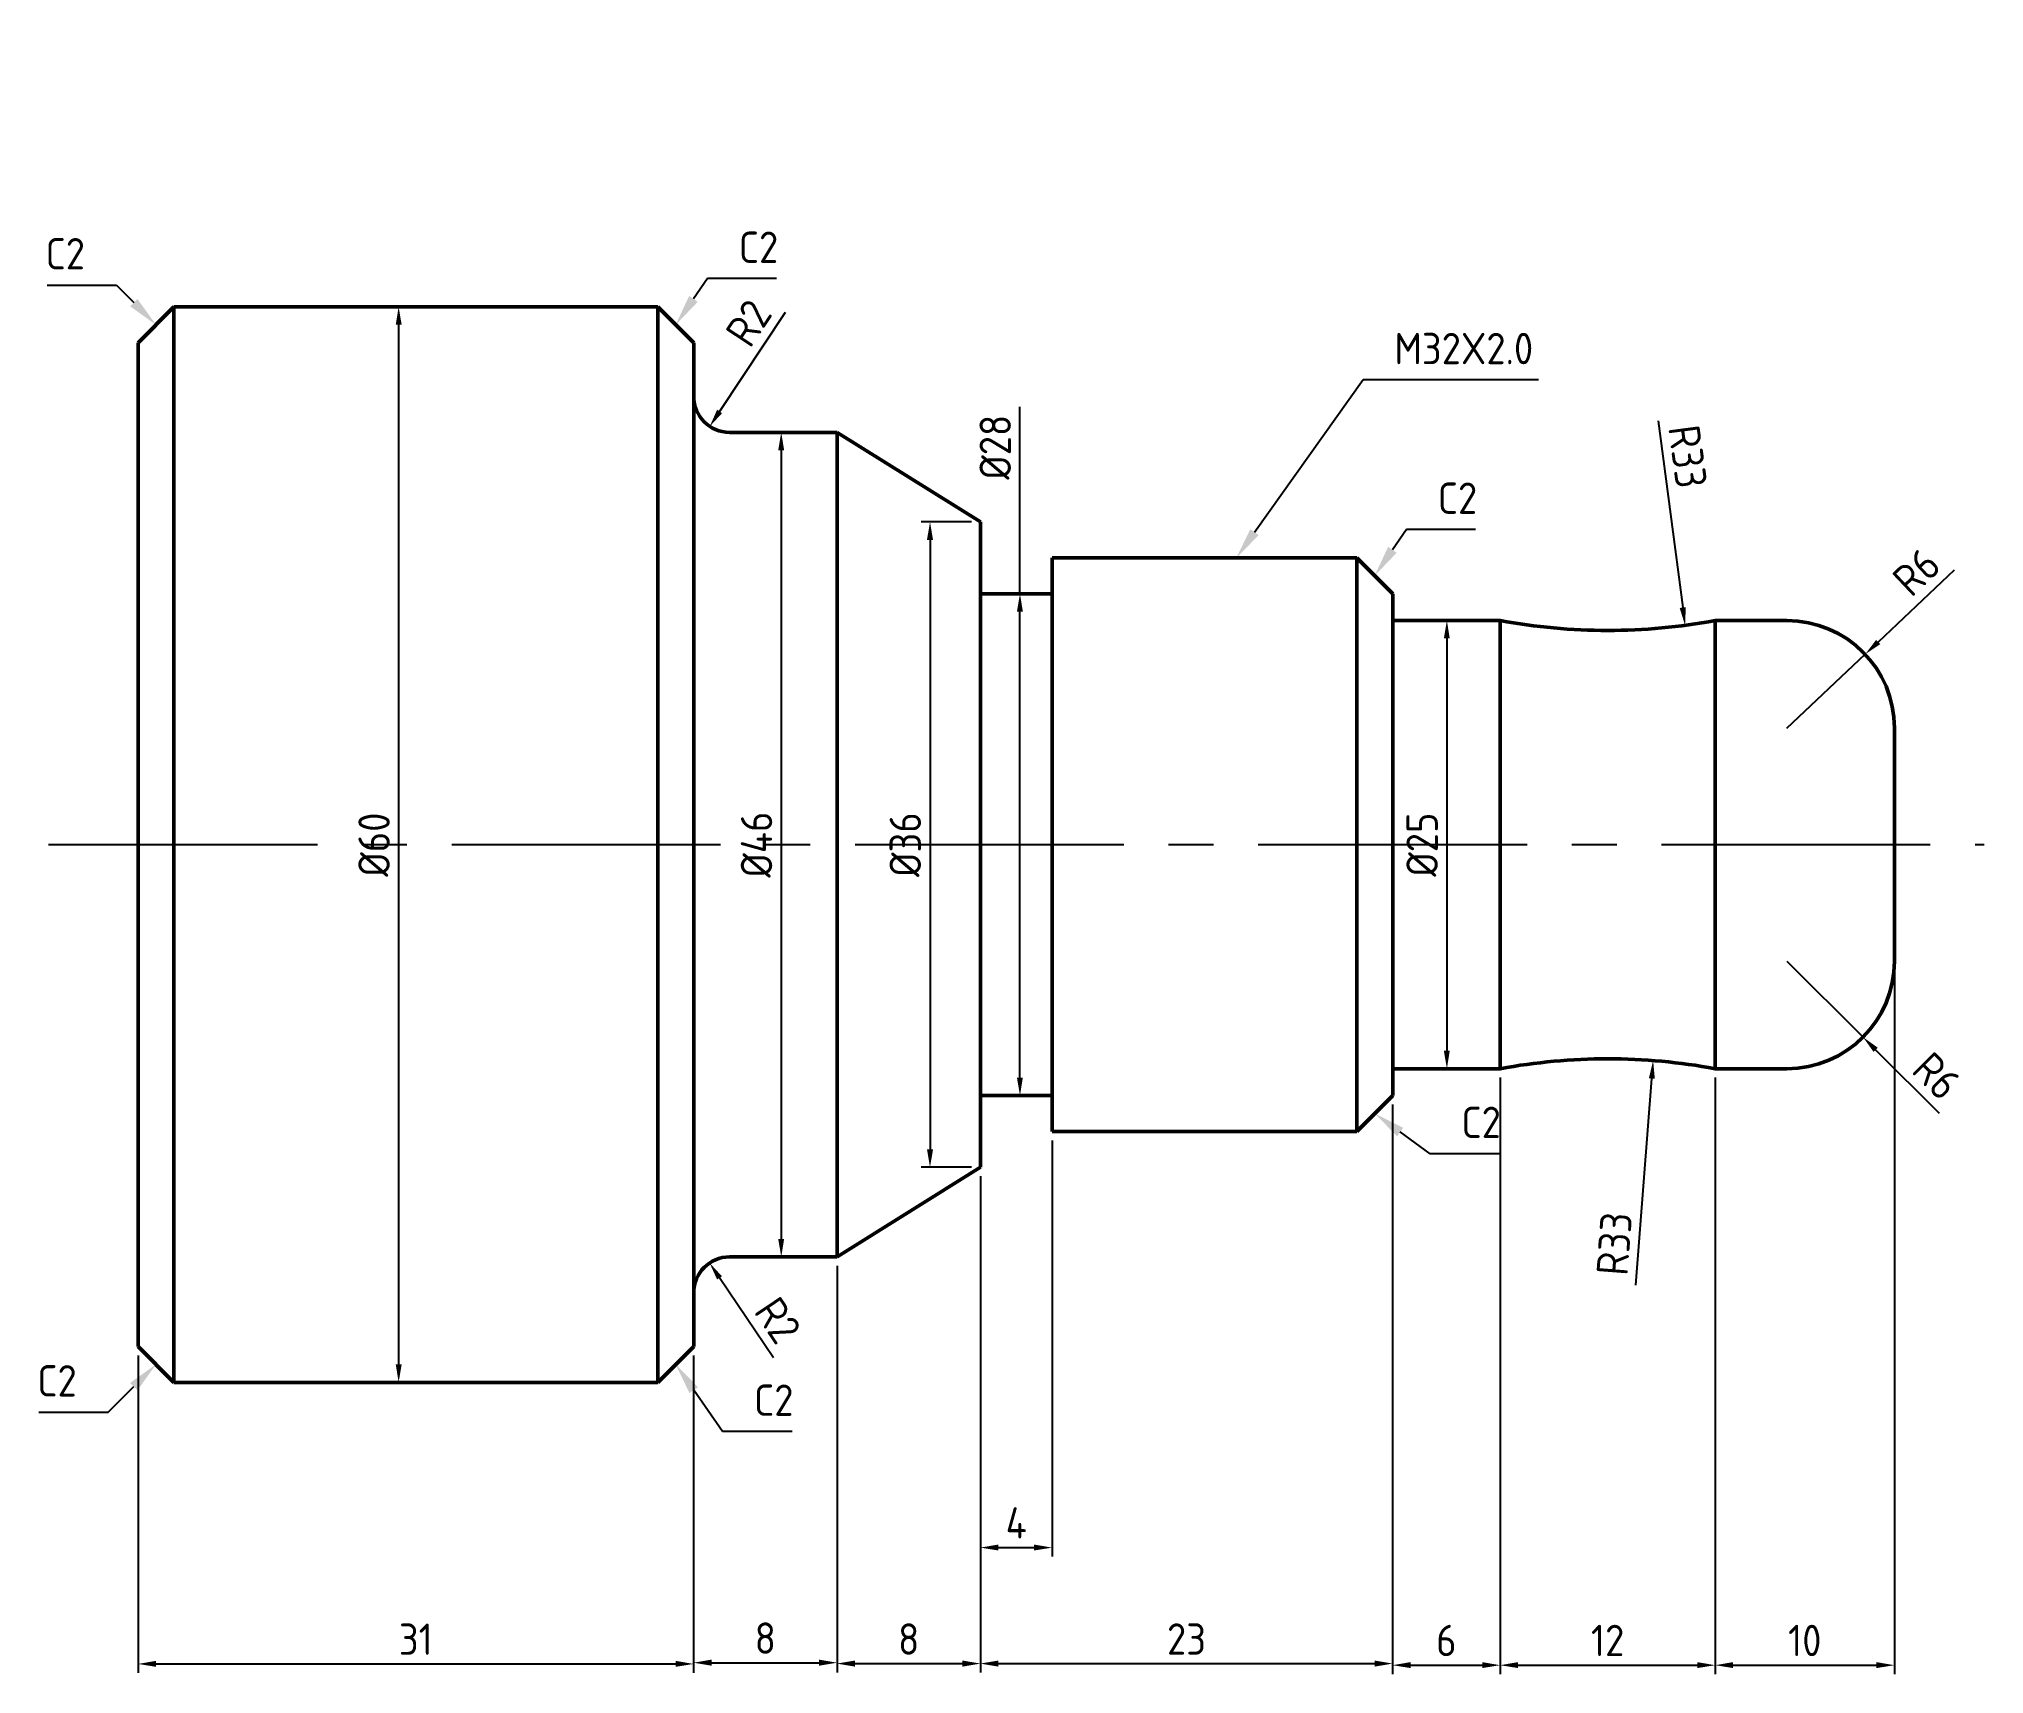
# Model space of a CAD drawing. Header units: millimetres. Extents: x 44 to 5269, y -2382 to 151.
# Drawn here: x 44.2 to 152.7, y 59.8 to 151 of the extents above.
import ezdxf

# ---------------------------------------------------------------- set-up
doc = ezdxf.new("R2010")
doc.units = ezdxf.units.MM
doc.header["$LTSCALE"] = 20
doc.linetypes.add('CENTER2', pattern=[1.125, 0.75, -0.125, 0.125, -0.125])
doc.layers.get('0').update_dxf_attribs({"linetype": 'CONTINUOUS'})
doc.layers.get('DEFPOINTS').update_dxf_attribs({"color": 1, "linetype": 'CONTINUOUS'})
doc.layers.add('BK_CENTER', color=4, linetype='CENTER2', lineweight=25, plot=False)
doc.layers.add('BK_DIM', color=3, linetype='CONTINUOUS', lineweight=25)
doc.layers.add('BK_SHAPE', color=7, linetype='CONTINUOUS', lineweight=50)
doc.styles.get("Standard").update_dxf_attribs({"font": 'ISOCP.SHX', "bigfont": 'whgtxt.shx'})
doc.dimstyles.new('로보스타$0', dxfattribs={"dimtxt": 3.5, "dimasz": 2, "dimexe": 1, "dimexo": 1, "dimgap": 1, "dimtad": 1, "dimdec": 4, "dimdsep": 46, "dimtxsty": 'STANDARD', "dimcen": 2.5, "dimclrd": 3, "dimclre": 3, "dimclrt": 2, "dimazin": 2, "dimtfac": 1, "dimtdec": 4, "dimtmove": 0, "dimatfit": 3, "dimfxl": 1, "dimtolj": 1, "dimlwd": -1, "dimlwe": -1, "dimarcsym": 0})
doc.dimstyles.new('로보스타$4', dxfattribs={"dimtxt": 3.5, "dimasz": 2, "dimexe": 1, "dimexo": 1, "dimgap": 1, "dimtad": 1, "dimdec": 4, "dimdsep": 46, "dimtxsty": 'STANDARD', "dimcen": 2.5, "dimclrd": 3, "dimclre": 3, "dimclrt": 2, "dimazin": 2, "dimtfac": 1, "dimtdec": 4, "dimtmove": 0, "dimatfit": 3, "dimfxl": 1, "dimtolj": 1, "dimlwd": -1, "dimlwe": -1, "dimarcsym": 0})

# ---------------------------------------------------------------- blocks, each defined once
blk = doc.blocks.new('*D2')
at = {"layer": 'BK_DIM', "color": 3, "transparency": 16777216}
for p, q in [((119.73, 89.55), (119.73, 59.86)), ((96.73, 87.55), (96.73, 59.86)), ((97.73, 60.36), (118.73, 60.36))]:
    blk.add_line(p, q, dxfattribs=at)
for points in [[(97.73, 60.53), (97.73, 60.19), (96.73, 60.36)], [(118.73, 60.53), (118.73, 60.19), (119.73, 60.36)]]:
    blk.add_solid(points, dxfattribs=at)
at = {"layer": 'DEFPOINTS', "color": 0, "transparency": 16777216}
for p in [(119.73, 90.05), (96.73, 88.05), (119.73, 60.36)]:
    blk.add_point(p, dxfattribs=at)
at = {"layer": 'BK_DIM', "color": 2, "transparency": 16777216, "insert": (108.23, 61.73), "char_height": 1.75, "attachment_point": 5}
blk.add_mtext('\\A1;23', dxfattribs=at)
blk = doc.blocks.new('*D3')
at = {"layer": 'BK_DIM', "color": 3, "transparency": 16777216}
for p, q in [((123.23, 118.55), (123.26, 118.55)), ((122.76, 117.55), (122.76, 94.55)), ((123.23, 93.55), (123.26, 93.55))]:
    blk.add_line(p, q, dxfattribs=at)
for points in [[(122.59, 117.55), (122.92, 117.55), (122.76, 118.55)], [(122.59, 94.55), (122.92, 94.55), (122.76, 93.55)]]:
    blk.add_solid(points, dxfattribs=at)
at = {"layer": 'DEFPOINTS', "color": 0, "transparency": 16777216}
for p in [(122.73, 118.55), (122.73, 93.55), (122.76, 93.55)]:
    blk.add_point(p, dxfattribs=at)
at = {"layer": 'BK_DIM', "color": 2, "transparency": 16777216, "insert": (121.38, 106.05), "char_height": 1.75, "attachment_point": 5, "rotation": 90}
blk.add_mtext('\\A1;%%C25', dxfattribs=at)
blk = doc.blocks.new('*D4')
at = {"layer": 'BK_DIM', "color": 3, "transparency": 16777216}
for p, q in [((98.94, 120.05), (98.94, 130.47)), ((99.23, 120.05), (99.44, 120.05)), ((98.94, 93.05), (98.94, 119.05)), ((99.23, 92.05), (99.44, 92.05))]:
    blk.add_line(p, q, dxfattribs=at)
for points in [[(98.77, 119.05), (99.1, 119.05), (98.94, 120.05)], [(98.77, 93.05), (99.1, 93.05), (98.94, 92.05)]]:
    blk.add_solid(points, dxfattribs=at)
at = {"layer": 'DEFPOINTS', "color": 0, "transparency": 16777216}
for p in [(98.73, 120.05), (98.94, 120.05), (98.73, 92.05)]:
    blk.add_point(p, dxfattribs=at)
at = {"layer": 'BK_DIM', "color": 2, "transparency": 16777216, "insert": (97.56, 128.22), "char_height": 1.75, "attachment_point": 5, "rotation": 90}
blk.add_mtext('\\A1;%%C28', dxfattribs=at)
blk = doc.blocks.new('*D5')
at = {"layer": 'BK_DIM', "color": 3, "transparency": 16777216}
for p, q in [((96.23, 124.05), (93.42, 124.05)), ((93.92, 123.05), (93.92, 89.05)), ((96.23, 88.05), (93.42, 88.05))]:
    blk.add_line(p, q, dxfattribs=at)
for points in [[(93.75, 123.05), (94.09, 123.05), (93.92, 124.05)], [(93.75, 89.05), (94.09, 89.05), (93.92, 88.05)]]:
    blk.add_solid(points, dxfattribs=at)
at = {"layer": 'DEFPOINTS', "color": 0, "transparency": 16777216}
for p in [(96.73, 124.05), (93.92, 88.05), (96.73, 88.05)]:
    blk.add_point(p, dxfattribs=at)
at = {"layer": 'BK_DIM', "color": 2, "transparency": 16777216, "insert": (92.54, 106.05), "char_height": 1.75, "attachment_point": 5, "rotation": 90}
blk.add_mtext('\\A1;%%C36', dxfattribs=at)
blk = doc.blocks.new('*D6')
at = {"layer": 'BK_DIM', "color": 3, "transparency": 16777216}
for p, q in [((85.23, 129.05), (85.12, 129.05)), ((85.62, 128.05), (85.62, 84.05)), ((85.23, 83.05), (85.12, 83.05))]:
    blk.add_line(p, q, dxfattribs=at)
for points in [[(85.45, 128.05), (85.78, 128.05), (85.62, 129.05)], [(85.45, 84.05), (85.78, 84.05), (85.62, 83.05)]]:
    blk.add_solid(points, dxfattribs=at)
at = {"layer": 'DEFPOINTS', "color": 0, "transparency": 16777216}
for p in [(85.73, 129.05), (85.62, 83.05), (85.73, 83.05)]:
    blk.add_point(p, dxfattribs=at)
at = {"layer": 'BK_DIM', "color": 2, "transparency": 16777216, "insert": (84.24, 106.05), "char_height": 1.75, "attachment_point": 5, "rotation": 90}
blk.add_mtext('\\A1;%%C46', dxfattribs=at)
blk = doc.blocks.new('*D7')
at = {"layer": 'BK_DIM', "color": 3, "transparency": 16777216}
for p, q in [((64.73, 136.05), (63.77, 136.05)), ((64.27, 135.05), (64.27, 77.05)), ((64.73, 76.05), (63.77, 76.05))]:
    blk.add_line(p, q, dxfattribs=at)
for points in [[(64.11, 135.05), (64.44, 135.05), (64.27, 136.05)], [(64.11, 77.05), (64.44, 77.05), (64.27, 76.05)]]:
    blk.add_solid(points, dxfattribs=at)
at = {"layer": 'DEFPOINTS', "color": 0, "transparency": 16777216}
for p in [(65.23, 136.05), (64.27, 76.05), (65.23, 76.05)]:
    blk.add_point(p, dxfattribs=at)
at = {"layer": 'BK_DIM', "color": 2, "transparency": 16777216, "insert": (62.9, 106.05), "char_height": 1.75, "attachment_point": 5, "rotation": 90}
blk.add_mtext('\\A1;%%C60', dxfattribs=at)
blk = doc.blocks.new('*D8')
at = {"layer": 'BK_DIM', "color": 3, "transparency": 16777216}
blk.add_line((85.83, 135.73), (82.18, 130.22), dxfattribs=at)
blk.add_solid([(82.04, 130.31), (82.32, 130.12), (81.63, 129.38)], dxfattribs=at)
at = {"layer": 'DEFPOINTS', "color": 0, "transparency": 16777216}
for p in [(82.73, 131.05), (81.63, 129.38)]:
    blk.add_point(p, dxfattribs=at)
at = {"layer": 'BK_DIM', "color": 2, "transparency": 16777216, "insert": (83.8, 135.15), "char_height": 1.75, "attachment_point": 5, "rotation": 56.5109}
blk.add_mtext('\\A1;R2', dxfattribs=at)
blk = doc.blocks.new('*S39')
at = {"color": 3, "linetype": 'Continuous'}
for p, q in [((118.08, 131.98), (112.03, 123.47)), ((127.88, 131.98), (118.08, 131.98))]:
    blk.add_line(p, q, dxfattribs=at)
blk.add_trace([(111.79, 123.64), (112.26, 123.31), (111.01, 122.05)], dxfattribs=at)
at = {"color": 2, "insert": (119.83, 132.85), "char_height": 1.75, "attachment_point": 7}
blk.add_mtext('M32X2.0', dxfattribs=at)
blk = doc.blocks.new('*D9')
at = {"layer": 'BK_DIM', "color": 3, "transparency": 16777216}
blk.add_line((134.55, 129.7), (135.92, 119.27), dxfattribs=at)
blk.add_solid([(136.09, 119.3), (135.75, 119.25), (136.05, 118.28)], dxfattribs=at)
at = {"layer": 'DEFPOINTS', "color": 0, "transparency": 16777216}
for p in [(131.73, 151), (136.05, 118.28)]:
    blk.add_point(p, dxfattribs=at)
at = {"layer": 'BK_DIM', "color": 2, "transparency": 16777216, "insert": (136.2, 127.7), "char_height": 1.75, "attachment_point": 5, "rotation": 277.5159}
blk.add_mtext('\\A1;R33', dxfattribs=at)
blk = doc.blocks.new('*D10')
at = {"layer": 'BK_DIM', "color": 3, "transparency": 16777216}
for p, q in [((151.07, 121.36), (146.83, 117.35)), ((141.73, 112.55), (146.1, 116.67))]:
    blk.add_line(p, q, dxfattribs=at)
blk.add_solid([(146.71, 117.47), (146.94, 117.23), (146.1, 116.67)], dxfattribs=at)
at = {"layer": 'DEFPOINTS', "color": 0, "transparency": 16777216}
for p in [(146.1, 116.67), (141.73, 112.55)]:
    blk.add_point(p, dxfattribs=at)
at = {"layer": 'BK_DIM', "color": 2, "transparency": 16777216, "insert": (148.96, 121.26), "char_height": 1.75, "attachment_point": 5, "rotation": 43.3398}
blk.add_mtext('\\A1;R6', dxfattribs=at)
blk = doc.blocks.new('*D11')
at = {"layer": 'BK_DIM', "color": 3, "transparency": 16777216}
for p, q in [((49.73, 77.55), (49.73, 59.84)), ((80.73, 77.55), (80.73, 59.84)), ((50.73, 60.34), (79.73, 60.34))]:
    blk.add_line(p, q, dxfattribs=at)
for points in [[(50.73, 60.51), (50.73, 60.18), (49.73, 60.34)], [(79.73, 60.51), (79.73, 60.18), (80.73, 60.34)]]:
    blk.add_solid(points, dxfattribs=at)
at = {"layer": 'DEFPOINTS', "color": 0, "transparency": 16777216}
for p in [(49.73, 78.05), (80.73, 78.05), (80.73, 60.34)]:
    blk.add_point(p, dxfattribs=at)
at = {"layer": 'BK_DIM', "color": 2, "transparency": 16777216, "insert": (65.23, 61.72), "char_height": 1.75, "attachment_point": 5}
blk.add_mtext('\\A1;31', dxfattribs=at)
blk = doc.blocks.new('*D12')
at = {"layer": 'BK_DIM', "color": 3, "transparency": 16777216}
for p, q in [((88.73, 82.55), (88.73, 59.91)), ((80.73, 77.55), (80.73, 59.91)), ((81.73, 60.41), (87.73, 60.41))]:
    blk.add_line(p, q, dxfattribs=at)
for points in [[(81.73, 60.58), (81.73, 60.24), (80.73, 60.41)], [(87.73, 60.58), (87.73, 60.24), (88.73, 60.41)]]:
    blk.add_solid(points, dxfattribs=at)
at = {"layer": 'DEFPOINTS', "color": 0, "transparency": 16777216}
for p in [(88.73, 83.05), (80.73, 78.05), (88.73, 60.41)]:
    blk.add_point(p, dxfattribs=at)
at = {"layer": 'BK_DIM', "color": 2, "transparency": 16777216, "insert": (84.73, 61.78), "char_height": 1.75, "attachment_point": 5}
blk.add_mtext('\\A1;8', dxfattribs=at)
blk = doc.blocks.new('*D13')
at = {"layer": 'BK_DIM', "color": 3, "transparency": 16777216}
for p, q in [((96.73, 87.55), (96.73, 59.86)), ((88.73, 82.55), (88.73, 59.86)), ((89.73, 60.36), (95.73, 60.36))]:
    blk.add_line(p, q, dxfattribs=at)
for points in [[(89.73, 60.53), (89.73, 60.19), (88.73, 60.36)], [(95.73, 60.53), (95.73, 60.19), (96.73, 60.36)]]:
    blk.add_solid(points, dxfattribs=at)
at = {"layer": 'DEFPOINTS', "color": 0, "transparency": 16777216}
for p in [(96.73, 88.05), (88.73, 83.05), (96.73, 60.36)]:
    blk.add_point(p, dxfattribs=at)
at = {"layer": 'BK_DIM', "color": 2, "transparency": 16777216, "insert": (92.73, 61.73), "char_height": 1.75, "attachment_point": 5}
blk.add_mtext('\\A1;8', dxfattribs=at)
blk = doc.blocks.new('*D14')
at = {"layer": 'BK_DIM', "color": 3, "transparency": 16777216}
for p, q in [((100.73, 89.55), (100.73, 66.33)), ((96.73, 87.55), (96.73, 66.33)), ((97.73, 66.83), (99.73, 66.83))]:
    blk.add_line(p, q, dxfattribs=at)
for points in [[(97.73, 67), (97.73, 66.67), (96.73, 66.83)], [(99.73, 67), (99.73, 66.67), (100.73, 66.83)]]:
    blk.add_solid(points, dxfattribs=at)
at = {"layer": 'DEFPOINTS', "color": 0, "transparency": 16777216}
for p in [(100.73, 90.05), (96.73, 88.05), (100.73, 66.83)]:
    blk.add_point(p, dxfattribs=at)
at = {"layer": 'BK_DIM', "color": 2, "transparency": 16777216, "insert": (98.73, 68.21), "char_height": 1.75, "attachment_point": 5}
blk.add_mtext('\\A1;4', dxfattribs=at)
blk = doc.blocks.new('*D15')
at = {"layer": 'BK_DIM', "color": 3, "transparency": 16777216}
for p, q in [((125.73, 93.05), (125.73, 59.77)), ((119.73, 91.55), (119.73, 59.77)), ((120.73, 60.27), (124.73, 60.27))]:
    blk.add_line(p, q, dxfattribs=at)
for points in [[(120.73, 60.44), (120.73, 60.11), (119.73, 60.27)], [(124.73, 60.44), (124.73, 60.11), (125.73, 60.27)]]:
    blk.add_solid(points, dxfattribs=at)
at = {"layer": 'DEFPOINTS', "color": 0, "transparency": 16777216}
for p in [(125.73, 93.55), (119.73, 92.05), (125.73, 60.27)]:
    blk.add_point(p, dxfattribs=at)
at = {"layer": 'BK_DIM', "color": 2, "transparency": 16777216, "insert": (122.73, 61.65), "char_height": 1.75, "attachment_point": 5}
blk.add_mtext('\\A1;6', dxfattribs=at)
blk = doc.blocks.new('*D16')
at = {"layer": 'BK_DIM', "color": 3, "transparency": 16777216}
for p, q in [((125.73, 93.05), (125.73, 59.77)), ((137.73, 93.05), (137.73, 59.77)), ((126.73, 60.27), (136.73, 60.27))]:
    blk.add_line(p, q, dxfattribs=at)
for points in [[(126.73, 60.44), (126.73, 60.11), (125.73, 60.27)], [(136.73, 60.44), (136.73, 60.11), (137.73, 60.27)]]:
    blk.add_solid(points, dxfattribs=at)
at = {"layer": 'DEFPOINTS', "color": 0, "transparency": 16777216}
for p in [(125.73, 93.55), (137.73, 93.55), (137.73, 60.27)]:
    blk.add_point(p, dxfattribs=at)
at = {"layer": 'BK_DIM', "color": 2, "transparency": 16777216, "insert": (131.73, 61.65), "char_height": 1.75, "attachment_point": 5}
blk.add_mtext('\\A1;12', dxfattribs=at)
blk = doc.blocks.new('*D17')
at = {"layer": 'BK_DIM', "color": 3, "transparency": 16777216}
for p, q in [((147.73, 99.05), (147.73, 59.77)), ((137.73, 93.05), (137.73, 59.77)), ((138.73, 60.27), (146.73, 60.27))]:
    blk.add_line(p, q, dxfattribs=at)
for points in [[(138.73, 60.44), (138.73, 60.11), (137.73, 60.27)], [(146.73, 60.44), (146.73, 60.11), (147.73, 60.27)]]:
    blk.add_solid(points, dxfattribs=at)
at = {"layer": 'DEFPOINTS', "color": 0, "transparency": 16777216}
for p in [(147.73, 99.55), (137.73, 93.55), (147.73, 60.27)]:
    blk.add_point(p, dxfattribs=at)
at = {"layer": 'BK_DIM', "color": 2, "transparency": 16777216, "insert": (142.73, 61.65), "char_height": 1.75, "attachment_point": 5}
blk.add_mtext('\\A1;10', dxfattribs=at)
blk = doc.blocks.new('*S40')
at = {"color": 3, "linetype": 'Continuous'}
for p, q in [((44.66, 137.26), (48.52, 137.26)), ((48.52, 137.26), (49.5, 136.29))]:
    blk.add_line(p, q, dxfattribs=at)
blk.add_trace([(49.29, 136.08), (49.7, 136.49), (50.73, 135.05)], dxfattribs=at)
at = {"color": 2, "insert": (46.77, 138.14), "char_height": 1.75, "attachment_point": 9}
blk.add_mtext('C2', dxfattribs=at)
blk = doc.blocks.new('*S41')
at = {"color": 3, "linetype": 'Continuous'}
for p, q in [((48.06, 74.38), (49.5, 75.81)), ((44.2, 74.38), (48.06, 74.38))]:
    blk.add_line(p, q, dxfattribs=at)
blk.add_trace([(49.7, 75.61), (49.29, 76.02), (50.73, 77.05)], dxfattribs=at)
at = {"color": 2, "insert": (46.31, 75.26), "char_height": 1.75, "attachment_point": 9}
blk.add_mtext('C2', dxfattribs=at)
blk = doc.blocks.new('*D36')
at = {"layer": 'BK_DIM', "color": 3, "transparency": 16777216}
blk.add_line((133.3, 81.48), (134.19, 93), dxfattribs=at)
blk.add_solid([(134.03, 93.02), (134.36, 92.99), (134.27, 94)], dxfattribs=at)
at = {"layer": 'DEFPOINTS', "color": 0, "transparency": 16777216}
for p in [(134.27, 94), (131.73, 61.1)]:
    blk.add_point(p, dxfattribs=at)
at = {"layer": 'BK_DIM', "color": 2, "transparency": 16777216, "insert": (132.1, 83.78), "char_height": 1.75, "attachment_point": 5, "rotation": 85.5946}
blk.add_mtext('\\A1;R33', dxfattribs=at)
blk = doc.blocks.new('*D37')
at = {"layer": 'BK_DIM', "color": 3, "transparency": 16777216}
for p, q in [((141.73, 99.55), (145.98, 95.31)), ((150.24, 91.04), (146.68, 94.6))]:
    blk.add_line(p, q, dxfattribs=at)
blk.add_solid([(146.8, 94.72), (146.57, 94.48), (145.98, 95.31)], dxfattribs=at)
at = {"layer": 'DEFPOINTS', "color": 0, "transparency": 16777216}
for p in [(141.73, 99.55), (145.98, 95.31)]:
    blk.add_point(p, dxfattribs=at)
at = {"layer": 'BK_DIM', "color": 2, "transparency": 16777216, "insert": (150.09, 93.14), "char_height": 1.75, "attachment_point": 5, "rotation": 315}
blk.add_mtext('\\A1;R6', dxfattribs=at)
blk = doc.blocks.new('*D38')
at = {"layer": 'BK_DIM', "color": 3, "transparency": 16777216}
blk.add_line((85.18, 77.42), (82.18, 81.88), dxfattribs=at)
blk.add_solid([(82.31, 81.97), (82.04, 81.79), (81.62, 82.71)], dxfattribs=at)
at = {"layer": 'DEFPOINTS', "color": 0, "transparency": 16777216}
for p in [(81.62, 82.71), (82.73, 81.05)]:
    blk.add_point(p, dxfattribs=at)
at = {"layer": 'BK_DIM', "color": 2, "transparency": 16777216, "insert": (85.43, 79.51), "char_height": 1.75, "attachment_point": 5, "rotation": 303.9452}
blk.add_mtext('\\A1;R2', dxfattribs=at)
blk = doc.blocks.new('*S42')
at = {"layer": 'BK_DIM', "color": 3, "linetype": 'Continuous'}
for p, q in [((120.5, 123.63), (119.72, 122.49)), ((124.36, 123.63), (120.5, 123.63))]:
    blk.add_line(p, q, dxfattribs=at)
blk.add_trace([(119.48, 122.66), (119.96, 122.33), (118.73, 121.05)], dxfattribs=at)
at = {"layer": 'BK_DIM', "color": 2, "insert": (122.25, 124.5), "char_height": 1.75, "attachment_point": 7}
blk.add_mtext('C2', dxfattribs=at)
blk = doc.blocks.new('*S43')
at = {"layer": 'BK_DIM', "color": 3, "linetype": 'Continuous'}
for p, q in [((121.82, 88.8), (120.15, 90.02)), ((125.68, 88.8), (121.82, 88.8))]:
    blk.add_line(p, q, dxfattribs=at)
blk.add_trace([(120.32, 90.25), (119.98, 89.78), (118.73, 91.05)], dxfattribs=at)
at = {"layer": 'BK_DIM', "color": 2, "insert": (123.57, 89.68), "char_height": 1.75, "attachment_point": 7}
blk.add_mtext('C2', dxfattribs=at)
blk = doc.blocks.new('*S44')
at = {"layer": 'BK_DIM', "color": 3, "linetype": 'Continuous'}
for p, q in [((81.5, 137.63), (80.72, 136.49)), ((85.36, 137.63), (81.5, 137.63))]:
    blk.add_line(p, q, dxfattribs=at)
blk.add_trace([(80.48, 136.66), (80.96, 136.33), (79.73, 135.05)], dxfattribs=at)
at = {"layer": 'BK_DIM', "color": 2, "insert": (83.25, 138.5), "char_height": 1.75, "attachment_point": 7}
blk.add_mtext('C2', dxfattribs=at)
blk = doc.blocks.new('*S45')
at = {"layer": 'BK_DIM', "color": 3, "linetype": 'Continuous'}
for p, q in [((82.35, 73.31), (80.74, 75.62)), ((86.22, 73.31), (82.35, 73.31))]:
    blk.add_line(p, q, dxfattribs=at)
blk.add_trace([(80.98, 75.78), (80.5, 75.45), (79.73, 77.05)], dxfattribs=at)
at = {"layer": 'BK_DIM', "color": 2, "insert": (84.1, 74.18), "char_height": 1.75, "attachment_point": 7}
blk.add_mtext('C2', dxfattribs=at)

msp = doc.modelspace()

# ---------------------------------------------------------------- linework, layer by layer
at = {"layer": 'BK_CENTER'}
msp.add_line((44.73452, 106.04911), (152.73452, 106.04911), dxfattribs=at)
at = {"layer": 'BK_SHAPE'}
for p, q in [((51.73452, 136.04911), (49.73452, 134.04911)), ((51.73452, 136.04911), (78.73452, 136.04911)), ((51.73452, 136.04911), (51.73452, 76.04911)), ((80.73452, 134.04911), (78.73452, 136.04911)), ((78.73452, 76.04911), (78.73452, 136.04911)), ((49.73452, 134.04911), (49.73452, 78.04911)), ((80.73452, 134.04911), (80.73452, 131.04911)), ((80.73452, 131.04911), (80.73452, 81.04911)), ((82.73452, 129.04911), (88.73452, 129.04911)), ((88.73452, 129.04911), (96.73452, 124.04911)), ((88.73452, 129.04911), (88.73452, 83.04911)), ((96.73452, 124.04911), (96.73452, 88.04911)), ((100.73452, 122.04911), (100.73452, 90.04911)), ((100.73452, 122.04911), (117.73452, 122.04911)), ((119.73452, 120.04911), (117.73452, 122.04911)), ((117.73452, 122.04911), (117.73452, 90.04911)), ((96.73452, 120.04911), (100.73452, 120.04911)), ((119.73452, 120.04911), (119.73452, 92.04911)), ((119.73452, 118.54911), (125.73452, 118.54911)), ((125.73452, 118.54911), (125.73452, 93.54911)), ((137.73452, 118.54911), (137.73452, 93.54911)), ((137.73452, 118.54911), (141.73452, 118.54911)), ((147.73452, 112.54911), (147.73452, 99.54911)), ((119.73452, 93.54911), (125.73452, 93.54911)), ((137.73452, 93.54911), (141.73452, 93.54911)), ((96.73452, 92.04911), (100.73452, 92.04911)), ((119.73452, 92.04911), (117.73452, 90.04911)), ((100.73452, 90.04911), (117.73452, 90.04911)), ((88.73452, 83.04911), (96.73452, 88.04911)), ((82.73452, 83.04911), (88.73452, 83.04911)), ((80.73452, 78.04911), (80.73452, 81.04911)), ((51.73452, 76.04911), (49.73452, 78.04911)), ((80.73452, 78.04911), (78.73452, 76.04911)), ((51.73452, 76.04911), (78.73452, 76.04911))]:
    msp.add_line(p, q, dxfattribs=at)
for centre, radius, start, end in [((82.73452, 131.04911), 2, 180, 270), ((131.73452, 150.99908), 33, 259.5243183, 280.4756817), ((141.73452, 112.54911), 6, 360, 90), ((141.73452, 99.54911), 6, 270, 0), ((131.73452, 61.09915), 33, 79.5243183, 100.4756817), ((82.73452, 81.04911), 2, 90, 180)]:
    msp.add_arc(centre, radius, start, end, dxfattribs=at)

# ---------------------------------------------------------------- block references
for name in ['*S40', '*S39', '*S41']:
    msp.add_blockref(name, (0, 0))
at = {"layer": 'BK_DIM'}
for name in ['*S44', '*S42', '*S43', '*S45']:
    msp.add_blockref(name, (0, 0), dxfattribs=at)

# ---------------------------------------------------------------- dimensions: what is measured, and where the dimension line sits
for center, mpoint, override, picture, middle in [((131.73452, 150.99908), (136.05095, 118.28259), {"dimscale": 0.5, "dimpost": '', "dimtm": 0.05}, '*D9', (134.83279, 127.51569)), ((82.73452, 131.04911), (81.63097, 129.38113), {"dimscale": 0.5, "dimpost": '', "dimtm": 0.05}, '*D8', (84.94464, 134.38962)), ((141.73452, 112.54911), (146.0983, 116.66706), {"dimscale": 0.5, "dimpost": '', "dimtm": 0.05}, '*D10', (149.90725, 120.26144)), ((141.73452, 99.54911), (145.97717, 95.30647), {"dimscale": 0.5}, '*D37', (149.11708, 92.16656)), ((131.73452, 61.09915), (134.26934, 94.00166), {"dimscale": 0.5, "dimpost": ''}, '*D36', (133.47369, 83.67388)), ((82.73452, 81.04911), (81.61773, 82.70826), {"dimscale": 0.5, "dimpost": ''}, '*D38', (84.28442, 78.74656))]:
    dim = msp.add_radius_dim(center=center, mpoint=mpoint, dimstyle='로보스타$4', override=override, dxfattribs=at)
    dim.commit()
    dim.dimension.update_dxf_attribs({"geometry": picture, "text_midpoint": middle, "dimtype": 164})
for base, p1, p2, picture, middle in [((64.27486, 76.04911), (65.23452, 136.04911), (65.23452, 76.04911), '*D7', (62.89986, 106.04911)), ((85.61695, 83.04911), (85.73452, 129.04911), (85.73452, 83.04911), '*D6', (84.24195, 106.04911)), ((93.91951, 88.04911), (96.73452, 124.04911), (96.73452, 88.04911), '*D5', (92.54451, 106.04911)), ((122.75736, 93.54911), (122.73452, 118.54911), (122.73452, 93.54911), '*D3', (121.38219, 106.04911))]:
    dim = msp.add_linear_dim(base=base, p1=p1, p2=p2, angle=90, text='%%C<>', dimstyle='로보스타$0', override={"dimscale": 0.5, "dimpost": '', "dimtm": 0.05}, dxfattribs=at)
    dim.commit()
    dim.dimension.update_dxf_attribs({"geometry": picture, "text_midpoint": middle})
dim = msp.add_linear_dim(base=(98.93564, 120.04911), p1=(98.73452, 92.04911), p2=(98.73452, 120.04911), angle=90, text='%%C<>', dimstyle='로보스타$0', override={"dimscale": 0.5, "dimpost": '', "dimtm": 0.05}, dxfattribs=at)
dim.commit()
dim.dimension.update_dxf_attribs({"geometry": '*D4', "text_midpoint": (98.93564, 128.22268), "dimtype": 160})
for base, p1, p2, override, picture, middle in [((147.73452, 60.27376), (137.73452, 93.54911), (147.73452, 99.54911), {"dimscale": 0.5, "dimtm": 0.05}, '*D17', (142.73452, 61.64876)), ((125.73452, 60.27376), (119.73452, 92.04911), (125.73452, 93.54911), {"dimscale": 0.5, "dimpost": '', "dimtm": 0.05}, '*D15', (122.73452, 61.64876)), ((137.73452, 60.27376), (125.73452, 93.54911), (137.73452, 93.54911), {"dimscale": 0.5, "dimtm": 0.05}, '*D16', (131.73452, 61.64893)), ((119.73452, 60.35971), (96.73452, 88.04911), (119.73452, 90.04911), {"dimscale": 0.5, "dimtm": 0.05}, '*D2', (108.23452, 61.73488)), ((100.73452, 66.83437), (96.73452, 88.04911), (100.73452, 90.04911), {"dimscale": 0.5, "dimtm": 0.05}, '*D14', (98.73452, 68.20937)), ((96.73452, 60.35971), (88.73452, 83.04911), (96.73452, 88.04911), {"dimscale": 0.5, "dimtm": 0.05}, '*D13', (92.73452, 61.73471)), ((88.73452, 60.40922), (80.73452, 78.04911), (88.73452, 83.04911), {"dimscale": 0.5, "dimtm": 0.05}, '*D12', (84.73452, 61.78422)), ((80.73452, 60.34453), (49.73452, 78.04911), (80.73452, 78.04911), {"dimscale": 0.5, "dimpost": '', "dimtm": 0.05}, '*D11', (65.23452, 61.71953))]:
    dim = msp.add_linear_dim(base=base, p1=p1, p2=p2, angle=0, dimstyle='로보스타$0', override=override, dxfattribs=at)
    dim.commit()
    dim.dimension.update_dxf_attribs({"geometry": picture, "text_midpoint": middle})

doc.saveas('drawing.dxf')
